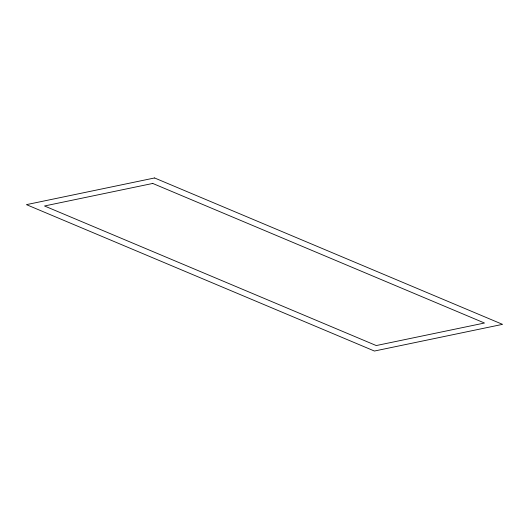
<?xml version="1.0" encoding="UTF-8"?>
<svg xmlns="http://www.w3.org/2000/svg" width="529" height="529" viewBox="0 0 529 529"><rect width="100%" height="100%" fill="white"/><g stroke="black" fill="none" stroke-linecap="round" stroke-linejoin="round"><path stroke-width="0.79" d="M154.58 177.962L26.45 204.644L374.42 351.038L502.55 324.356L154.58 177.962M152.742 183.444L44.509 205.979L376.258 345.556L484.491 323.021L152.742 183.444"/></g></svg>
